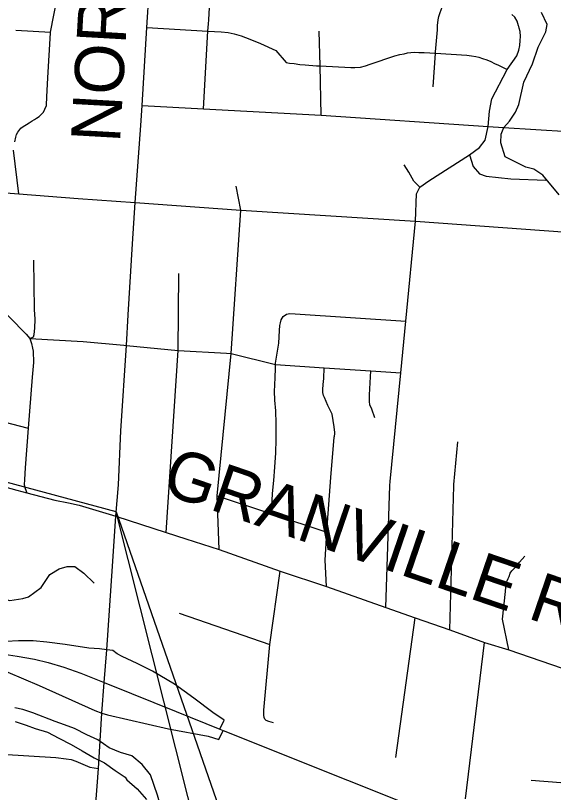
# Model space of a CAD drawing. Extents: x 0 to 34, y 0 to 22.
# Drawn here: x 6.175 to 6.797, y 17.626 to 18.523 of the extents above; entities that cross this region are included whole.
import ezdxf

# ---------------------------------------------------------------- set-up
doc = ezdxf.new("R2010")
doc.units = 0
for name, color, linetype in [('GM_X_Interchange_Ramps', 7, 'Continuous'), ('GM_X_Major_River', 7, 'Continuous'), ('GM_X_Minor_River', 7, 'Continuous'), ('GM_X_State_Route', 7, 'Continuous'), ('PV_P_Bikeway', 7, 'Continuous'), ('SC_Shading1', 7, 'Continuous'), ('SH_Text', 7, 'Continuous')]:
    doc.layers.add(name, color=color, linetype=linetype)

msp = doc.modelspace()

# ---------------------------------------------------------------- linework, layer by layer
at = {"layer": 'GM_X_Interchange_Ramps'}
for points in [[(6.28087, 17.79054), (6.27266, 17.79159), (6.26027, 17.79264), (6.23286, 17.79665), (6.21174, 17.79962), (6.19603, 17.80101), (6.17892, 17.80101), (6.16478, 17.80032), (6.14837, 17.79909), (6.1397, 17.79945), (6.13974, 17.79109)], [(6.13974, 17.79109), (6.13875, 17.77459), (6.15098, 17.77105), (6.16674, 17.76494), (6.20261, 17.74933), (6.26728, 17.72038), (6.27516, 17.71764)], [(6.41155, 17.69886), (6.41632, 17.70919), (6.40358, 17.71827), (6.38141, 17.73468), (6.35925, 17.75092), (6.34231, 17.76087), (6.33358, 17.76593), (6.31613, 17.77465), (6.29867, 17.78304), (6.29273, 17.786), (6.28783, 17.78984), (6.28087, 17.79054)], [(6.27516, 17.71764), (6.28159, 17.71556), (6.35237, 17.69947), (6.39817, 17.69087), (6.41039, 17.6872), (6.41534, 17.69725)]]:
    msp.add_lwpolyline(points, dxfattribs=at)
at = {"layer": 'GM_X_Major_River'}
for points in [[(6.34302, 17.61036), (6.33964, 17.62287), (6.33135, 17.64638), (6.32191, 17.65814), (6.3098, 17.66801), (6.29692, 17.6722), (6.28367, 17.67753), (6.27043, 17.68665), (6.25794, 17.69236), (6.24355, 17.69958), (6.23219, 17.70415), (6.22121, 17.70796), (6.19546, 17.71786), (6.1841, 17.72166), (6.17463, 17.72358)], [(6.17497, 17.70766), (6.18785, 17.70347), (6.19807, 17.69966), (6.21246, 17.69547), (6.22533, 17.68863), (6.23972, 17.6814), (6.25259, 17.6738), (6.26621, 17.66582), (6.27833, 17.66011), (6.29043, 17.65138), (6.30216, 17.6434)], [(6.30216, 17.6434), (6.30405, 17.64036), (6.31616, 17.63011), (6.32674, 17.61759)]]:
    msp.add_lwpolyline(points, dxfattribs=at)
at = {"layer": 'GM_X_Minor_River'}
for points in [[(6.80352, 18.31604), (6.78454, 18.33876), (6.7743, 18.34596), (6.76483, 18.34822), (6.74132, 18.35994), (6.73599, 18.37624), (6.73636, 18.3861), (6.73977, 18.39406), (6.7462, 18.40127), (6.75301, 18.41152), (6.75679, 18.42062), (6.76283, 18.44641), (6.77266, 18.46766), (6.77908, 18.48662), (6.78816, 18.50445), (6.78967, 18.5128), (6.78321, 18.52682)], [(5.97868, 17.78889), (5.98167, 17.7933), (5.99152, 17.80166), (6.01463, 17.80737), (6.05859, 17.80478), (6.06806, 17.8063), (6.08132, 17.81352), (6.09003, 17.82074), (6.10593, 17.83896), (6.11729, 17.84693), (6.13282, 17.85302), (6.14305, 17.85455), (6.16883, 17.84776), (6.18399, 17.85005), (6.19043, 17.85195), (6.2052, 17.86259), (6.21504, 17.87777), (6.22602, 17.88423), (6.23511, 17.88689), (6.24383, 17.8869), (6.25445, 17.87933), (6.26621, 17.86759)]]:
    msp.add_lwpolyline(points, dxfattribs=at)
at = {"layer": 'GM_X_State_Route'}
for points in [[(5.25955, 17.45832), (5.28966, 17.47699), (5.31633, 17.49299), (5.35671, 17.51631), (5.39925, 17.53526), (5.43284, 17.54984), (5.69476, 17.65144), (5.81371, 17.69726), (5.99754, 17.77189), (6.04832, 17.78592), (6.08073, 17.79076), (6.10297, 17.79125), (6.12846, 17.79169), (6.13974, 17.79109), (6.16217, 17.78548), (6.17735, 17.78338), (6.19725, 17.77972), (6.21331, 17.77588), (6.23111, 17.77047), (6.25084, 17.76383), (6.2779, 17.75301)], [(6.2779, 17.75301), (6.30936, 17.74032)], [(6.30936, 17.74032), (6.36099, 17.7195), (6.41155, 17.69886), (6.41534, 17.69725), (6.55885, 17.64022), (6.64299, 17.60675), (6.69718, 17.58522), (6.74788, 17.56413), (6.77036, 17.55501), (6.79893, 17.54589), (6.82146, 17.54078), (6.82778, 17.53958), (6.84856, 17.53564), (6.88079, 17.53144), (6.91184, 17.53051)]]:
    msp.add_lwpolyline(points, dxfattribs=at)
at = {"layer": 'PV_P_Bikeway'}
msp.add_lwpolyline([(6.29183, 17.94995), (6.0813, 18.00671), (6.04179, 18.01484), (6.00735, 18.02024), (5.96935, 18.0224), (5.68572, 18.01584), (5.59787, 17.99895), (5.54771, 17.9835)], dxfattribs=at)
at = {"layer": 'SC_Shading1'}
for points in [[(6.29145, 17.94521), (6.29431, 17.98133), (6.2971, 18.04365), (6.30356, 18.14211), (6.30574, 18.17772), (6.3108, 18.25976), (6.31377, 18.30733), (6.32023, 18.39635), (6.3218, 18.41957), (6.32703, 18.50965), (6.33524, 18.63446), (6.33821, 18.68141), (6.33995, 18.70446), (6.34484, 18.78179), (6.35008, 18.86505), (6.36003, 19.00575), (6.36282, 19.04887), (6.37242, 19.1646), (6.37469, 19.20423), (6.3889, 19.38418)], [(6.17484, 18.37759), (6.17602, 18.38289), (6.17679, 18.38591), (6.17833, 18.38856), (6.18178, 18.39308), (6.18444, 18.39496), (6.18825, 18.39758), (6.1913, 18.39945), (6.19472, 18.4017), (6.19738, 18.4032), (6.19967, 18.40469), (6.20271, 18.40656), (6.20538, 18.4092), (6.20767, 18.41184), (6.20922, 18.41524), (6.21114, 18.41939), (6.21115, 18.41977), (6.2116, 18.42924), (6.21289, 18.45121), (6.21595, 18.5035), (6.21598, 18.50424), (6.23208, 18.58698)], [(6.39849, 18.51388), (6.39896, 18.5182), (6.4007, 18.55469), (6.40157, 18.56132), (6.4042, 18.56481)], [(6.65798, 18.44107), (6.66047, 18.47984), (6.66055, 18.48123), (6.66302, 18.50698), (6.66306, 18.51191), (6.66386, 18.51835), (6.66465, 18.52213), (6.6662, 18.52667), (6.66736, 18.53007), (6.66852, 18.5331), (6.67044, 18.53649), (6.67236, 18.53989), (6.67465, 18.54252), (6.67771, 18.54629), (6.68115, 18.54968), (6.68535, 18.55382), (6.69495, 18.5633)], [(6.75653, 18.51153), (6.75496, 18.51671), (6.7524, 18.5214), (6.74903, 18.52456)], [(6.1758, 18.50645), (6.21598, 18.50424)], [(6.32703, 18.50965), (6.39756, 18.50528), (6.41309, 18.50441), (6.4213, 18.50371), (6.42793, 18.50232), (6.43631, 18.49987), (6.44626, 18.49585), (6.4583, 18.49114), (6.47611, 18.48276), (6.48822, 18.46904), (6.492, 18.46825), (6.49731, 18.46783), (6.50374, 18.46664), (6.51018, 18.46621), (6.52305, 18.46536), (6.52734, 18.46513), (6.56282, 18.46317), (6.56737, 18.46314), (6.5742, 18.46385), (6.57989, 18.46532), (6.58521, 18.46718), (6.6137, 18.47682), (6.61939, 18.47829), (6.62433, 18.47901), (6.6285, 18.48012), (6.63229, 18.48047), (6.63671, 18.48098), (6.64139, 18.48079), (6.64746, 18.48074), (6.65427, 18.48031), (6.65957, 18.47989), (6.66047, 18.47984), (6.69669, 18.47772), (6.70237, 18.47692), (6.70729, 18.47613), (6.71062, 18.47508), (6.71485, 18.4738), (6.72014, 18.47224), (6.72467, 18.47031), (6.72882, 18.468), (6.73335, 18.46608), (6.74363, 18.461)], [(6.39249, 18.41556), (6.39756, 18.50528), (6.39849, 18.51388)], [(6.64214, 18.32419), (6.6426, 18.32511), (6.65295, 18.33228), (6.70004, 18.36231), (6.71157, 18.37096), (6.71798, 18.3793), (6.7215, 18.39532), (6.72311, 18.41295), (6.72567, 18.42705), (6.74317, 18.46032), (6.74363, 18.461), (6.75465, 18.47691), (6.75698, 18.48334), (6.75815, 18.48864), (6.75858, 18.49432), (6.75899, 18.49925), (6.75828, 18.50494), (6.75729, 18.50873), (6.7568, 18.51064), (6.75653, 18.51153)], [(6.52871, 18.40833), (6.52734, 18.46513), (6.52639, 18.50514)], [(6.3218, 18.41957), (6.39249, 18.41556), (6.52871, 18.40833), (6.7215, 18.39532), (6.73921, 18.39416)], [(6.73921, 18.39416), (6.8141, 18.38923), (6.88476, 18.38433)], [(6.17925, 18.31725), (6.17328, 18.36761)], [(6.70004, 18.36231), (6.70421, 18.34885), (6.71157, 18.34052), (6.71926, 18.33763), (6.74778, 18.33475), (6.78815, 18.33315)], [(6.6426, 18.32511), (6.63563, 18.33208), (6.62986, 18.34244), (6.62428, 18.35081)], [(6.41074, 17.90662), (6.40835, 17.96853), (6.4247, 18.13303), (6.43561, 18.2986), (6.43031, 18.32616)], [(6.09751, 18.32342), (6.17925, 18.31725), (6.24778, 18.31187), (6.31377, 18.30733)], [(6.63743, 18.28566), (6.63743, 18.28566), (6.63882, 18.31754), (6.64214, 18.32419)], [(6.31377, 18.30733), (6.43561, 18.2986), (6.63743, 18.28566), (6.88715, 18.26777), (7.017, 18.25736)], [(6.60829, 17.98508), (6.62045, 18.11059), (6.62624, 18.17032), (6.63743, 18.28566)], [(6.19195, 18.15039), (6.19606, 18.15209), (6.19714, 18.15499), (6.19763, 18.16224), (6.19824, 18.17276), (6.19727, 18.18364), (6.19663, 18.24071)], [(6.34964, 17.92618), (6.36326, 18.13652), (6.36399, 18.22543)], [(6.14927, 18.19416), (6.18772, 18.15535), (6.19195, 18.15039), (6.19412, 18.14459), (6.19521, 18.13915), (6.19581, 18.13552), (6.19618, 18.1227), (6.19485, 18.10542), (6.19013, 18.04653), (6.18675, 18.00095), (6.18578, 17.98752), (6.18529, 17.98124), (6.1865, 17.977), (6.18868, 17.97181)], [(6.47666, 18.04313), (6.47667, 18.0433), (6.47673, 18.0521), (6.47608, 18.06652), (6.47504, 18.07903), (6.47474, 18.08927), (6.47517, 18.09647), (6.47524, 18.10557), (6.47569, 18.11504), (6.47573, 18.12029), (6.47574, 18.12187), (6.4797, 18.14497), (6.48057, 18.15936), (6.481, 18.16543), (6.4814, 18.16845), (6.48218, 18.17186), (6.48449, 18.17564)], [(6.48449, 18.17564), (6.48868, 18.17826), (6.49247, 18.17899), (6.49853, 18.17856), (6.62624, 18.17032)], [(6.19195, 18.15039), (6.25361, 18.14689), (6.30066, 18.14239)], [(6.30066, 18.14239), (6.30356, 18.14211), (6.36326, 18.13652), (6.41922, 18.13334)], [(6.41922, 18.13334), (6.4247, 18.13303), (6.47573, 18.12029), (6.53215, 18.11632), (6.58588, 18.11283), (6.62045, 18.11059)], [(6.54426, 18.04027), (6.54448, 18.04174), (6.54377, 18.04819), (6.54123, 18.063), (6.53899, 18.06756), (6.53638, 18.07289), (6.53228, 18.08202), (6.53116, 18.0843), (6.53043, 18.08772), (6.53046, 18.09151), (6.53088, 18.0972), (6.53169, 18.10401), (6.53215, 18.11632)], [(6.59046, 18.05846), (6.58712, 18.06872), (6.58488, 18.07366), (6.58454, 18.07746), (6.58459, 18.08504), (6.58588, 18.11283)], [(6.03513, 18.08071), (6.083, 18.07483), (6.11722, 18.06551), (6.19013, 18.04653)], [(6.47102, 17.94782), (6.47233, 17.97139), (6.47396, 17.98616), (6.47521, 18.00169), (6.4761, 18.01837), (6.47659, 18.03353), (6.47666, 18.04313)], [(6.53465, 17.86359), (6.53314, 17.89435), (6.53523, 17.9266), (6.53528, 17.92732), (6.53992, 17.98984), (6.54368, 18.03644), (6.54384, 18.0375), (6.54426, 18.04027)], [(6.68196, 17.9816), (6.68649, 18.03083)], [(6.1252, 17.98934), (6.17695, 17.97507), (6.18868, 17.97181)], [(6.60334, 17.83968), (6.60782, 17.98028), (6.60829, 17.98508)], [(6.67725, 17.81359), (6.68181, 17.97998), (6.68196, 17.9816)], [(6.18868, 17.97181), (6.22072, 17.96358), (6.2368, 17.96056), (6.2489, 17.95766), (6.29145, 17.94521)], [(6.40835, 17.96853), (6.47102, 17.94782), (6.53523, 17.9266)], [(6.28748, 17.88721), (6.29145, 17.94521)], [(6.29145, 17.94521), (6.34964, 17.92618), (6.37216, 17.91902), (6.41074, 17.90662), (6.48118, 17.88141), (6.53465, 17.86359), (6.60334, 17.83968), (6.63725, 17.8275), (6.67725, 17.81359), (6.71724, 17.79925), (6.7455, 17.79055), (6.91907, 17.73099), (6.94439, 17.72165), (6.97711, 17.71081), (7.03615, 17.69019), (7.11245, 17.66267), (7.12766, 17.65649), (7.17004, 17.64224), (7.17584, 17.6395)], [(6.7455, 17.79055), (6.738, 17.8261), (6.74164, 17.85792), (6.74206, 17.86285), (6.74246, 17.86588), (6.74364, 17.87041), (6.74479, 17.87306), (6.74594, 17.87533), (6.74673, 17.87911), (6.74902, 17.88175), (6.75208, 17.88514), (6.75475, 17.88778), (6.75782, 17.89192), (6.76393, 17.8987)], [(6.28087, 17.79054), (6.28748, 17.88721)], [(6.47336, 17.70638), (6.46807, 17.70793), (6.46505, 17.70909), (6.46354, 17.71062), (6.4628, 17.71252), (6.46244, 17.71518), (6.46249, 17.72086), (6.46935, 17.7969), (6.48118, 17.88141)], [(6.36443, 17.83306), (6.46935, 17.7969)], [(6.61478, 17.66628), (6.63725, 17.8275)], [(6.69513, 17.61867), (6.71724, 17.79925)], [(6.26792, 17.60791), (6.27146, 17.65362), (6.27516, 17.71764), (6.2779, 17.75301), (6.28087, 17.79054)], [(6.02175, 17.68018), (6.15966, 17.67003), (6.22208, 17.66617), (6.23398, 17.66488), (6.23977, 17.66392), (6.24524, 17.66215), (6.26149, 17.65507), (6.27146, 17.65362)], [(6.77131, 17.63999), (6.93757, 17.62702), (6.94096, 17.62678)]]:
    msp.add_lwpolyline(points, dxfattribs=at)
at = {"layer": 'SH_Text'}
msp.add_lwpolyline([(6.69211, 16.35949), (6.29183, 17.94995), (6.84467, 16.35949)], close=True, dxfattribs=at)

# ---------------------------------------------------------------- texts
for s, height, rotation, p in [('NORTH 21ST', 0.056818, 86.74988, (6.29609, 18.3757)), ('GRANVILLE ROAD', 0.0568182, 341.11405, (6.34218, 17.97243))]:
    msp.add_text(s, height=height, rotation=rotation, dxfattribs=at).set_placement(p)

doc.saveas('drawing.dxf')
